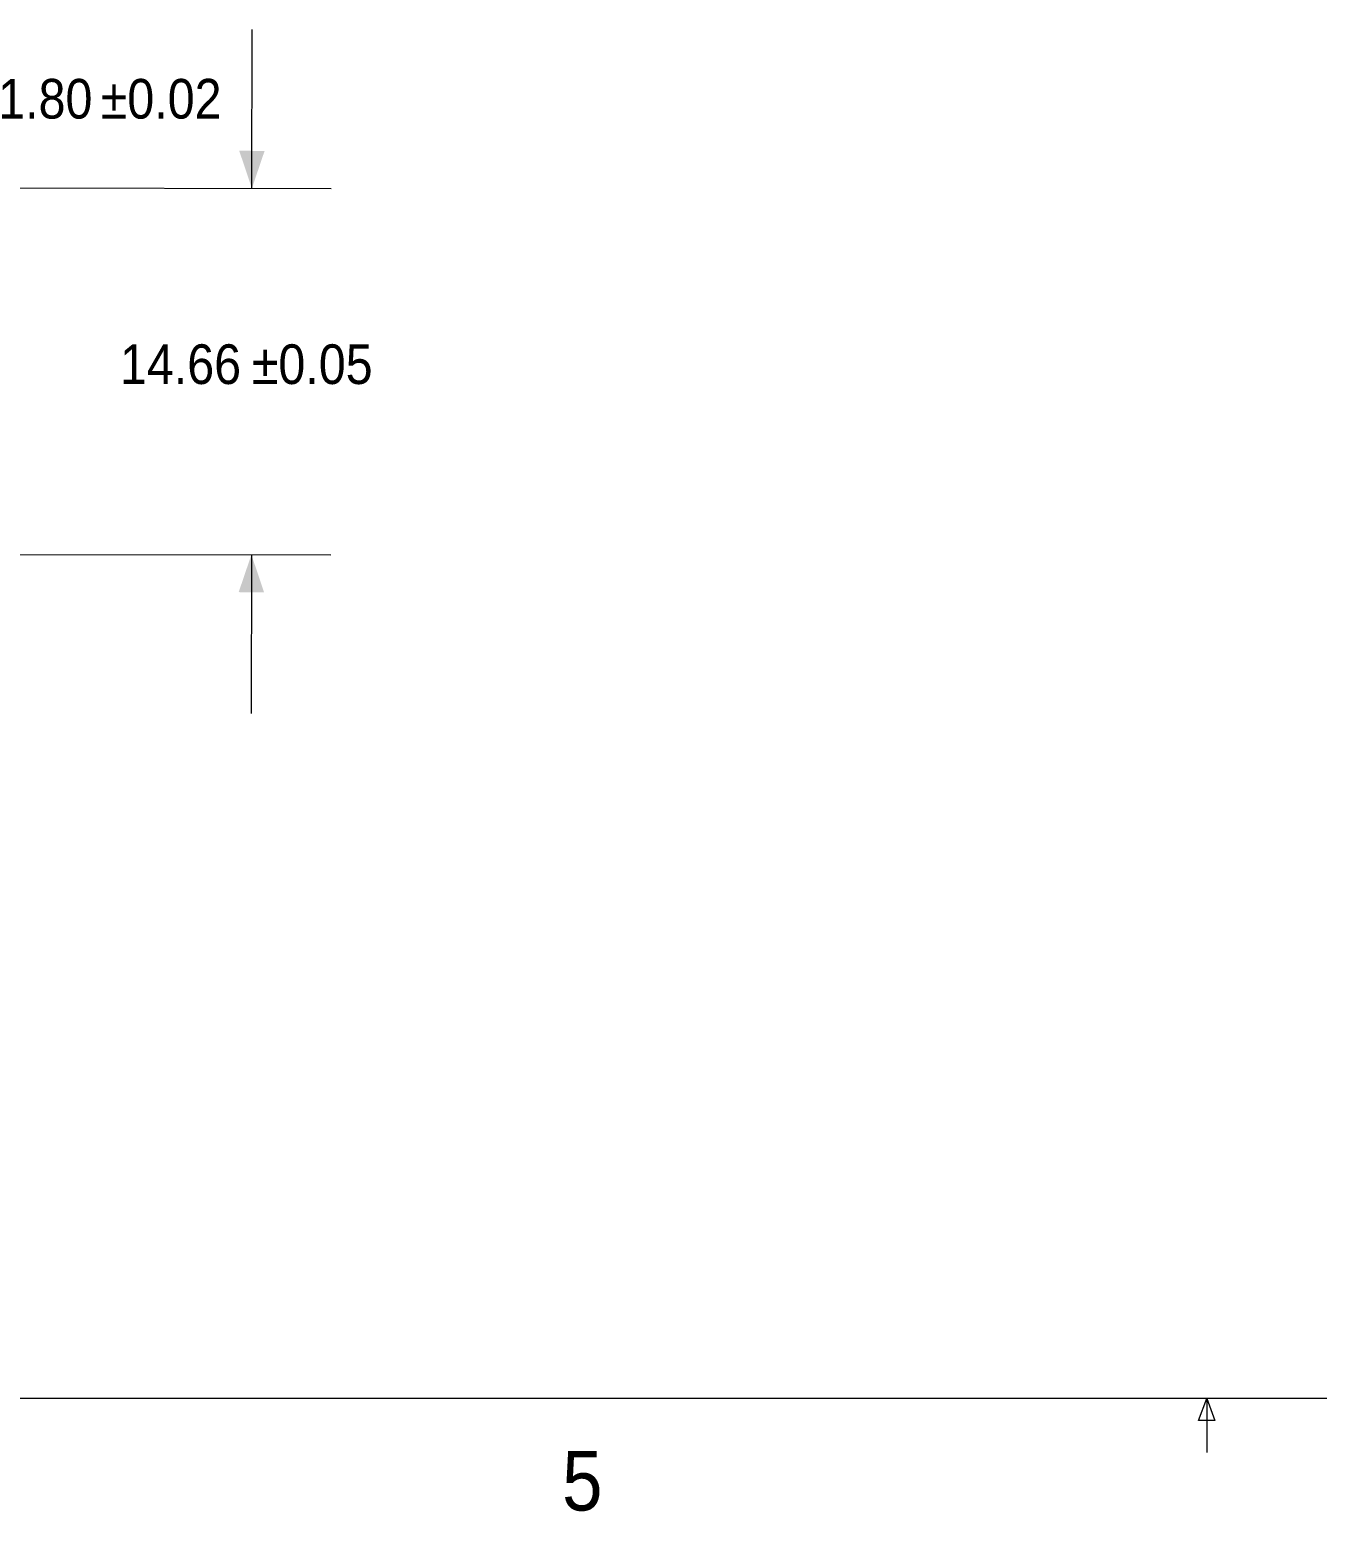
# Model space of a CAD drawing. Header units: millimetres. Extents: x 11 to 421, y 5 to 275.
# Drawn here: x 168.8 to 220.3, y 5.4 to 64.7 of the extents above; entities that cross this region are included whole.
import ezdxf

# ---------------------------------------------------------------- set-up
doc = ezdxf.new("R2010")
doc.units = ezdxf.units.MM
doc.styles.add('SLDTEXTSTYLE0', font='GOTHIC.TTF', dxfattribs={"width": 0.913})
doc.dimstyles.new('SLDDIMSTYLE0', dxfattribs={"dimtxt": 1.5875, "dimasz": 1.5, "dimexe": 0, "dimexo": 0.0625, "dimgap": 0.396875, "dimtad": 0, "dimtih": 1, "dimtoh": 1, "dimrnd": 1e-09, "dimzin": 12, "dimdsep": 46, "dimtxsty": 'SLDTEXTSTYLE0', "dimsah": 1, "dimcen": 0.09, "dimadec": 0, "dimazin": 3, "dimtol": 1, "dimtp": 0.05, "dimtm": 0.05, "dimtfac": 1, "dimtmove": 0, "dimatfit": 0, "dimfxl": 0, "dimfrac": 2, "dimtolj": 1, "dimarcsym": 0})
doc.dimstyles.new('SLDDIMSTYLE6', dxfattribs={"dimtxt": 1.5875, "dimasz": 1.5, "dimexe": 0, "dimexo": 0.0625, "dimgap": 0.396875, "dimtad": 0, "dimtih": 1, "dimtoh": 1, "dimrnd": 1e-09, "dimzin": 4, "dimdsep": 46, "dimtxsty": 'SLDTEXTSTYLE0', "dimsah": 1, "dimcen": 0, "dimadec": 0, "dimazin": 1, "dimtol": 1, "dimtp": 0.02, "dimtm": 0.02, "dimtfac": 1, "dimtofl": 0, "dimtmove": 0, "dimatfit": 3, "dimfxl": 0, "dimfrac": 2, "dimtolj": 1, "dimarcsym": 0})

# ---------------------------------------------------------------- blocks, each defined once
blk = doc.blocks.new('_D_10')
at = {"color": 7, "linetype": 'Continuous', "lineweight": 0}
for p, q in [((140.678, 58.656), (155.172, 62.243)), ((155.172, 62.243), (161.522, 62.243))]:
    blk.add_line(p, q, dxfattribs=at)
blk.add_solid([(140.678, 58.656), (142.257, 58.523), (142.013, 59.51)], dxfattribs=at)
at = {"color": 7, "linetype": 'Continuous', "lineweight": 0, "char_height": 1.5875, "attachment_point": 1, "style": 'SLDTEXTSTYLE0'}
for s, insert in [('4 X ', (161.522, 62.769, 0.513)), ('%%c', (165.158, 62.745, 0.513)), ('1.80', (167.552, 62.769, 0.513)), ('±0.02', (171.657, 62.769, 0.513))]:
    blk.add_mtext(s, dxfattribs=dict(at, insert=insert))
blk = doc.blocks.new('_D_12')
at = {"color": 7, "linetype": 'Continuous', "lineweight": 0}
for p, q in [((177.706, 58.391), (177.714, 64.741)), ((141.075, 58.438), (180.881, 58.387)), ((137.504, 43.782), (180.862, 43.726)), ((177.687, 43.73), (177.679, 37.38))]:
    blk.add_line(p, q, dxfattribs=at)
for points in [[(177.706, 58.391), (178.216, 59.89), (177.2, 59.892)], [(177.687, 43.73), (177.177, 42.23), (178.193, 42.229)]]:
    blk.add_solid(points, dxfattribs=at)
at = {"color": 7, "linetype": 'Continuous', "lineweight": 0, "char_height": 1.5875, "attachment_point": 1, "style": 'SLDTEXTSTYLE0'}
for s, insert in [('14.66', (172.424, 52.147, 0.513)), ('±0.05', (177.703, 52.147, 0.513))]:
    blk.add_mtext(s, dxfattribs=dict(at, insert=insert))

msp = doc.modelspace()

# ---------------------------------------------------------------- linework, layer by layer
at = {"color": 7, "linetype": 'Continuous', "lineweight": 0}
for p, q in [((415.957, 9.959), (15.907, 9.959)), ((215.589, 9.08), (215.925, 9.959)), ((215.925, 9.959), (215.925, 7.805)), ((215.925, 9.959), (216.244, 9.08)), ((216.244, 9.08), (215.589, 9.08))]:
    msp.add_line(p, q, dxfattribs=at)

# ---------------------------------------------------------------- texts
at = {"color": 7, "linetype": 'Continuous', "lineweight": 0, "insert": (190.122, 7.861), "char_height": 2.381, "attachment_point": 1, "style": 'SLDTEXTSTYLE0'}
msp.add_mtext('5', dxfattribs=at)

# ---------------------------------------------------------------- dimensions: what is measured, and where the dimension line sits
at = {"color": 7, "linetype": 'Continuous', "lineweight": 0}
dim = msp.add_linear_dim(base=(177.706, 58.391), p1=(136.234, 43.783), p2=(139.805, 58.44), angle=89.92611, dimstyle='SLDDIMSTYLE0', dxfattribs=at)
dim.commit()
dim.dimension.update_dxf_attribs({"geometry": '_D_12', "text_midpoint": (177.697, 51.38), "dimtype": 160})
dim = msp.add_diameter_dim_2p(p1=(138.931, 58.224), p2=(140.678, 58.656), text='4 X <>', dimstyle='SLDDIMSTYLE6', dxfattribs=at)
dim.commit()
dim.dimension.update_dxf_attribs({"geometry": '_D_10', "text_midpoint": (169.223, 62.243), "dimtype": 163})

doc.saveas('drawing.dxf')
